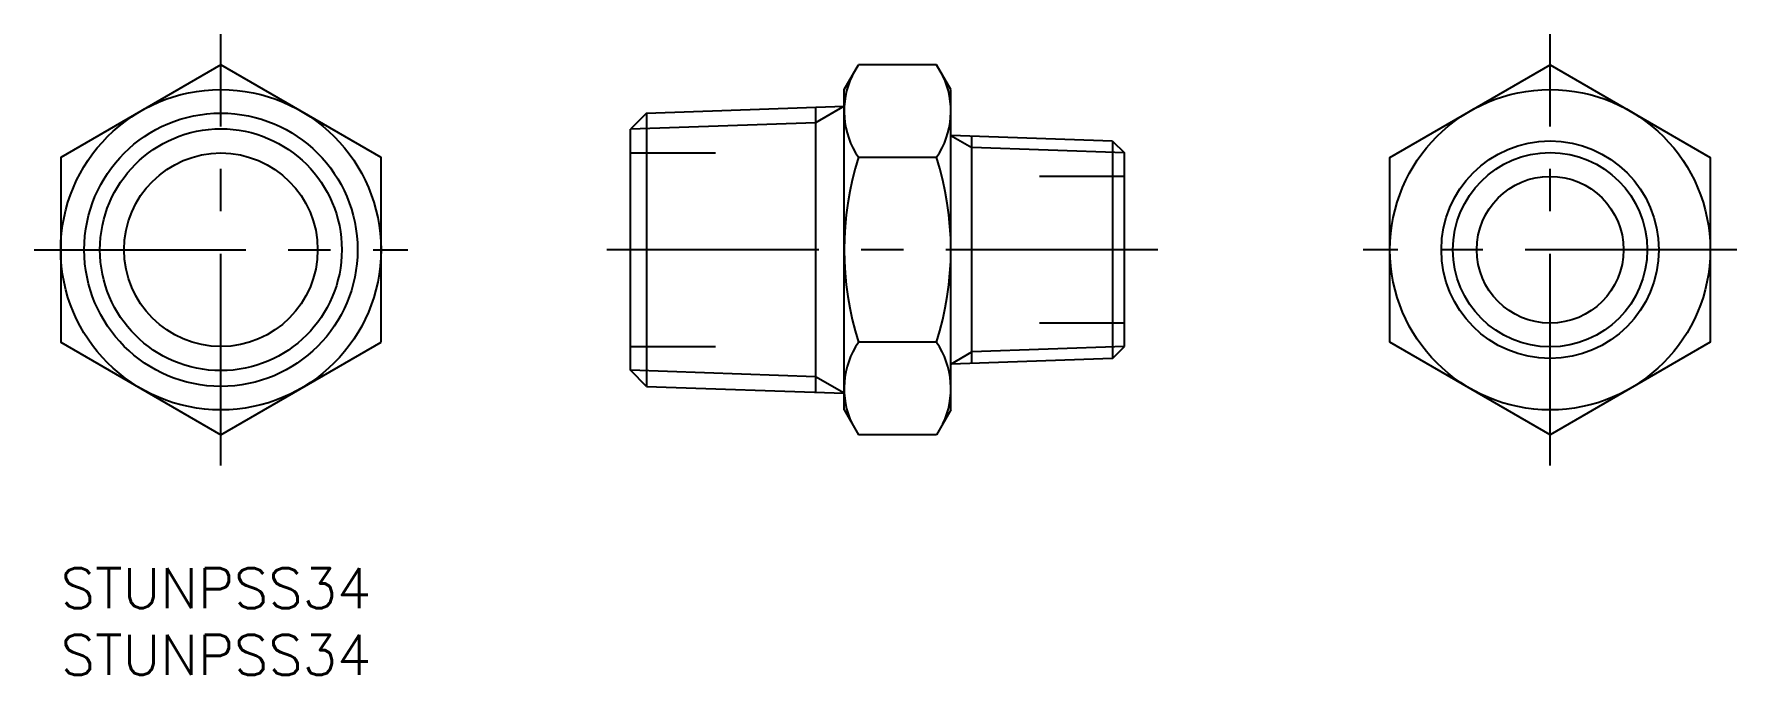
# Model space of a CAD drawing. Extents: x -2 to 126, y -8 to 40.
import ezdxf

# ---------------------------------------------------------------- set-up
doc = ezdxf.new("R2010")
doc.units = 0
doc.header["$LTSCALE"] = 0.5
doc.linetypes.add('CENTER', pattern=[50.8, 31.75, -6.35, 6.35, -6.35])
doc.linetypes.add('DASHED', pattern=[19.05, 12.7, -6.35])
for name, color, linetype in [('MSM_CENTER', 1, 'CENTER'), ('MSM_CONTINUOUS', 7, 'CONTINUOUS'), ('MSM_DASHED', 4, 'DASHED'), ('MSM_NARROW', 5, 'CONTINUOUS'), ('MSM_PART_NUMBER', 7, 'CONTINUOUS')]:
    doc.layers.add(name, color=color, linetype=linetype)
doc.styles.get("Standard").update_dxf_attribs({"font": 'txt.shx', "height": 3, "bigfont": 'bigfont.shx'})

# ---------------------------------------------------------------- blocks, each defined once
blk = doc.blocks.new('*U11')
at = {"layer": 'MSM_PART_NUMBER'}
blk.add_text('STUNPSS34', height=3, dxfattribs=at).set_placement((0, -3))
blk = doc.blocks.new('*U12')
at = {"layer": 'MSM_PART_NUMBER'}
blk.add_text('STUNPSS34', height=3, dxfattribs=at).set_placement((0, -8))

msp = doc.modelspace()

# ---------------------------------------------------------------- linework, layer by layer
at = {"layer": 'MSM_CENTER'}
for p, q in [((12, 7.69), (12, 40.02)), ((111.6, 7.69), (111.6, 40.02)), ((-2, 23.86), (26, 23.86)), ((82.2, 23.86), (40.7, 23.86)), ((125.6, 23.86), (97.6, 23.86))]:
    msp.add_line(p, q, dxfattribs=at)
at = {"layer": 'MSM_CONTINUOUS'}
for p, q in [((58.7, 35.86), (59.77, 37.71)), ((65.63, 37.71), (59.77, 37.71)), ((66.7, 35.86), (65.63, 37.71)), ((9, 35.98), (9, 35.98)), ((58.7, 11.86), (58.7, 35.86)), ((66.7, 11.86), (66.7, 35.86)), ((114.6, 35.98), (114.6, 35.98)), ((43.9, 34.09), (58.7, 34.61)), ((56.56, 34.53), (56.56, 13.18)), ((6, 34.25), (6, 34.25)), ((43.9, 34.09), (42.7, 32.89)), ((43.9, 34.09), (43.9, 13.62)), ((117.6, 34.25), (117.6, 34.25)), ((42.7, 14.83), (42.7, 32.89)), ((78.81, 32), (66.7, 32.42)), ((68.28, 15.35), (68.28, 32.36)), ((78.81, 32), (78.81, 15.72)), ((78.81, 32), (79.7, 31.11)), ((65.63, 30.78), (59.77, 30.78)), ((79.7, 16.6), (79.7, 31.11)), ((65.63, 16.93), (59.77, 16.93)), ((78.81, 15.72), (79.7, 16.6)), ((78.81, 15.72), (66.7, 15.29)), ((43.9, 13.62), (42.7, 14.83)), ((43.9, 13.62), (58.7, 13.11)), ((58.7, 11.86), (59.77, 10)), ((66.7, 11.86), (65.63, 10)), ((65.63, 10), (59.77, 10))]:
    msp.add_line(p, q, dxfattribs=at)
for points in [[(24, 16.93), (24, 30.78), (12, 37.71), (0, 30.78), (0, 16.93), (12, 10)], [(99.6, 16.93), (99.6, 30.78), (111.6, 37.71), (123.6, 30.78), (123.6, 16.93), (111.6, 10)]]:
    msp.add_lwpolyline(points, close=True, dxfattribs=at)
for centre, radius in [((12, 23.86), 12), ((111.6, 23.86), 12), ((12, 23.86), 10.24), ((111.6, 23.86), 8.15), ((12, 23.86), 7.25), ((111.6, 23.86), 5.5)]:
    msp.add_circle(centre, radius, dxfattribs=at)
for centre, radius, start, end in [((64.83, 34.25), 6.13, 154.3842, 214.3842), ((60.57, 34.25), 6.13, 325.6158, 25.6158), ((81.63, 23.86), 22.93, 162.4121, 197.5879), ((43.77, 23.86), 22.93, 342.4121, 17.5879), ((64.83, 13.46), 6.13, 145.6158, 205.6158), ((60.57, 13.46), 6.13, 334.3842, 34.3842)]:
    msp.add_arc(centre, radius, start, end, dxfattribs=at)
at = {"layer": 'MSM_DASHED'}
for p, q in [((42.7, 31.11), (50.7, 31.11)), ((79.7, 29.36), (73.2, 29.36)), ((79.7, 18.36), (73.2, 18.36)), ((42.7, 16.61), (50.7, 16.61))]:
    msp.add_line(p, q, dxfattribs=at)
at = {"layer": 'MSM_NARROW'}
for p, q in [((58.7, 34.61), (56.56, 33.37)), ((56.56, 33.37), (42.7, 32.89)), ((66.7, 32.42), (68.28, 31.51)), ((79.7, 31.11), (68.28, 31.51)), ((79.7, 16.6), (68.28, 16.2)), ((66.7, 15.29), (68.28, 16.2)), ((56.56, 14.34), (42.7, 14.83)), ((58.7, 13.11), (56.56, 14.34))]:
    msp.add_line(p, q, dxfattribs=at)
for centre, radius in [((12, 23.86), 9.06), ((111.6, 23.86), 7.28)]:
    msp.add_circle(centre, radius, dxfattribs=at)

# ---------------------------------------------------------------- block references
at = {"layer": 'MSM_CONTINUOUS'}
for name in ['*U11', '*U12']:
    msp.add_blockref(name, (0, 0), dxfattribs=at)

doc.saveas('drawing.dxf')
